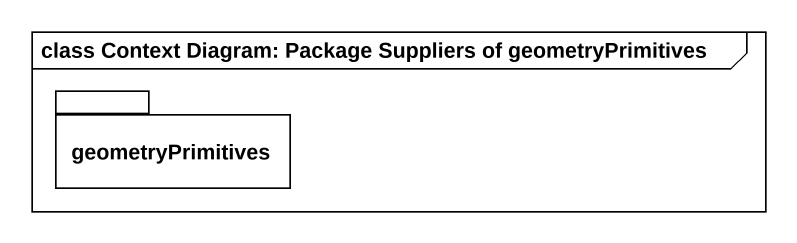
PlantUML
@startuml
mainframe class Context Diagram: Package Suppliers of geometryPrimitives
package geometryPrimitives {
}
@enduml
